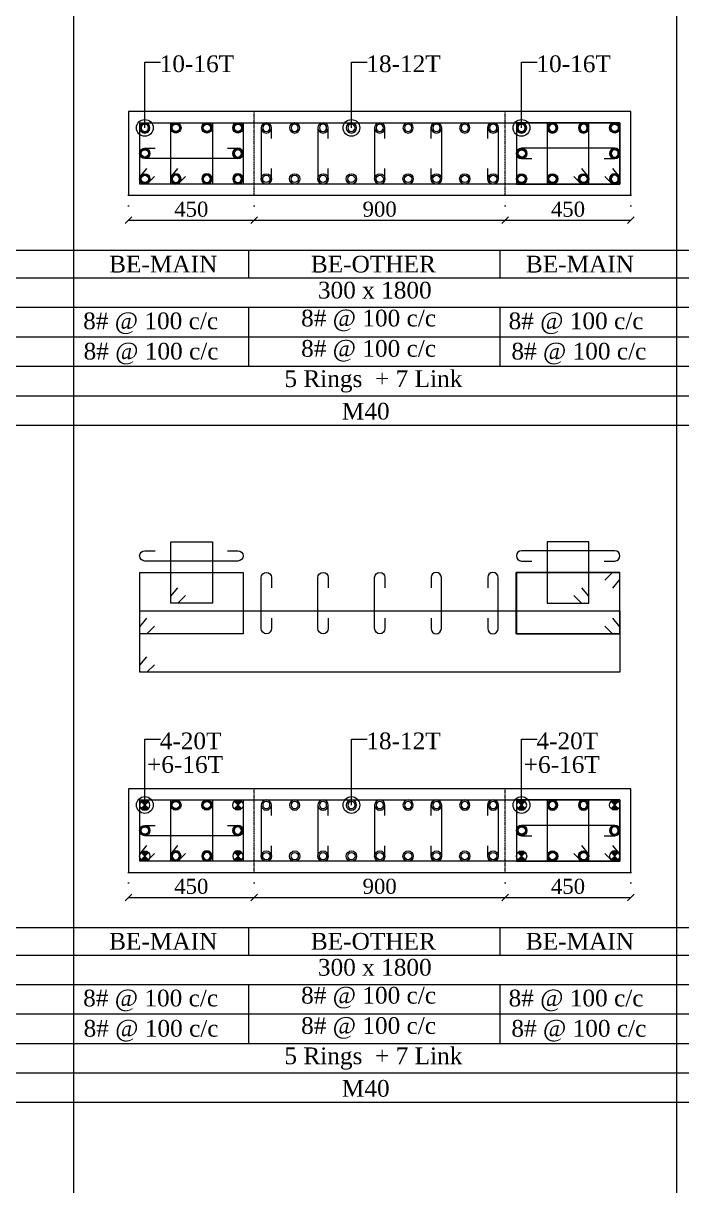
# Model space of a CAD drawing. Header units: millimetres. Extents: x 303 to 27724, y 300 to 68956.
# Drawn here: x 7835 to 10195, y 39520 to 43688 of the extents above; entities that cross this region are included whole.
import ezdxf

# ---------------------------------------------------------------- set-up
doc = ezdxf.new("R2010")
doc.units = ezdxf.units.MM
doc.linetypes.add('( Hidden )', pattern=[0.375, 0.25, -0.125])
doc.linetypes.add('DOT2', pattern=[0.125, 0, -0.125])
doc.layers.get('Defpoints').update_dxf_attribs({"lineweight": 0})
for name, color, linetype, lineweight in [('S-COL. STEEL DIA', 1, 'Continuous', 9), ('S-DIM FOOTING', 7, 'Continuous', 0), ('S-SECTION', 5, 'Continuous', 0), ('S-SECTION MARK', 7, 'Continuous', 0), ('S-SHEET', 7, 'Continuous', 0), ('S-STEEL', 1, 'Continuous', 9), ('S-STEEL-1', 1, 'Continuous', 0), ('S-STEEL-1 C.S.', 106, 'Continuous', 0), ('S-TEXT', 7, 'Continuous', 0)]:
    doc.layers.add(name, color=color, linetype=linetype, lineweight=lineweight)
doc.styles.add('AR', font='ARIALUNI.TTF', dxfattribs={"width": 0.8})
doc.styles.add('S-ROMANS', font='times.ttf')
doc.styles.add('TEXT', font='times.ttf')
doc.dimstyles.new('100', dxfattribs={"dimtxt": 180, "dimasz": 80, "dimexe": 0.18, "dimexo": 0.0625, "dimgap": 1, "dimtad": 1, "dimdec": 0, "dimzin": 0, "dimdsep": 46, "dimtxsty": 'AR', "dimblk": 'DOT', "dimcen": 0.09, "dimse1": 1, "dimse2": 1, "dimclrd": 50, "dimclrt": 256, "dimadec": 0, "dimazin": 0, "dimtfac": 1, "dimtdec": 0, "dimtix": 1, "dimtofl": 0, "dimtmove": 2, "dimatfit": 0, "dimfxl": 1, "dimtolj": 1, "dimtzin": 0, "dimlwd": -1, "dimarcsym": 0})
doc.dimstyles.new('SETU', dxfattribs={"dimtxt": 230, "dimasz": 0.2, "dimexe": 0.1, "dimexo": 0.1, "dimgap": 0.05, "dimtad": 1, "dimdec": 0, "dimzin": 0, "dimdsep": 46, "dimtxsty": 'TEXT', "dimblk": 'OBLIQUE', "dimcen": 0.09, "dimdle": 0.1, "dimclrd": 4, "dimclre": 256, "dimclrt": 256, "dimadec": 1, "dimazin": 0, "dimtfac": 1, "dimtdec": 0, "dimtix": 1, "dimtofl": 0, "dimtmove": 2, "dimatfit": 0, "dimfxl": 1, "dimtolj": 1, "dimtzin": 0, "dimlwd": -1, "dimlwe": -1, "dimarcsym": 1})

# ---------------------------------------------------------------- blocks, each defined once
blk = doc.blocks.new('*U18')
at = {"layer": 'S-COL. STEEL DIA'}
h = blk.add_hatch(color=256, dxfattribs=at)
h.dxf.hatch_style = 1
h.paths.add_polyline_path([(0, 0), (0, -18.5, 0.198912), (13, -13)])
h.paths.add_polyline_path([(0, 0), (-13, -13, 0.198912), (0, -18.5)])
h.paths.add_polyline_path([(0, 18.5, 0.198912), (-13, 13), (0, 0)])
h.paths.add_polyline_path([(13, 13, 0.198912), (0, 18.5), (0, 0)])
at = {"layer": 'S-COL. STEEL DIA', "lineweight": 5}
for p, q in [((-13, 13), (13, -13)), ((13, 13), (-13, -13))]:
    blk.add_line(p, q, dxfattribs=at)
blk.add_circle((0, 0), 18.5, dxfattribs=at)
blk = doc.blocks.new('*U4')
at = {"layer": 'S-COL. STEEL DIA'}
h = blk.add_hatch(color=256, dxfattribs=at)
h.dxf.hatch_style = 1
h.paths.add_polyline_path([(-18.5, 0, 1), (18.5, 0, 1)])
h.paths.add_polyline_path([(13, 0, -1), (-13, 0, -1)], flags=16)
at = {"layer": 'S-COL. STEEL DIA', "lineweight": 5}
for radius in [18.5, 13]:
    blk.add_circle((0, 0), radius, dxfattribs=at)
blk = doc.blocks.new('_Oblique')
at = {"color": 0, "linetype": 'ByBlock', "lineweight": -2}
blk.add_line((-0.5, -0.5), (0.5, 0.5), dxfattribs=at)
blk = doc.blocks.new('*D2013')
at = {"layer": 'Defpoints', "color": 0}
for p in [(8212, 40643.7), (8662, 40643.7), (8662, 40553.8)]:
    blk.add_point(p, dxfattribs=at)
at = {"layer": 'S-DIM FOOTING', "linetype": 'DOT2', "ltscale": 300}
for p, q in [((8212, 40643.6), (8212, 40553.7)), ((8662, 40643.6), (8662, 40553.7))]:
    blk.add_line(p, q, dxfattribs=at)
at = {"layer": 'S-DIM FOOTING', "ltscale": 300}
blk.add_line((8211.8, 40553.8), (8662.1, 40553.8), dxfattribs=at)
at = {"layer": 'S-DIM FOOTING', "linetype": 'ByBlock', "xscale": 24, "yscale": 24, "zscale": 24, "rotation": 180}
blk.add_blockref('_Oblique', (8212, 40553.8), dxfattribs=at)
at = {"layer": 'S-DIM FOOTING', "linetype": 'ByBlock', "xscale": 24, "yscale": 24, "zscale": 24}
blk.add_blockref('_Oblique', (8662, 40553.8), dxfattribs=at)
at = {"layer": 'S-DIM FOOTING', "insert": (8437, 40593.3), "char_height": 54, "attachment_point": 5, "style": 'TEXT'}
blk.add_mtext('\\A1;450', dxfattribs=at)
blk = doc.blocks.new('*D2014')
at = {"layer": 'Defpoints', "color": 0}
for p in [(8662, 40643.7), (9562, 40643.7), (9562, 40553.8)]:
    blk.add_point(p, dxfattribs=at)
at = {"layer": 'S-DIM FOOTING', "linetype": 'DOT2', "ltscale": 300}
for p, q in [((8662, 40643.6), (8662, 40553.7)), ((9562, 40643.6), (9562, 40553.7))]:
    blk.add_line(p, q, dxfattribs=at)
at = {"layer": 'S-DIM FOOTING', "ltscale": 300}
blk.add_line((8661.8, 40553.8), (9562.1, 40553.8), dxfattribs=at)
at = {"layer": 'S-DIM FOOTING', "linetype": 'ByBlock', "xscale": 24, "yscale": 24, "zscale": 24, "rotation": 180}
blk.add_blockref('_Oblique', (8662, 40553.8), dxfattribs=at)
at = {"layer": 'S-DIM FOOTING', "linetype": 'ByBlock', "xscale": 24, "yscale": 24, "zscale": 24}
blk.add_blockref('_Oblique', (9562, 40553.8), dxfattribs=at)
at = {"layer": 'S-DIM FOOTING', "insert": (9112, 40593.4), "char_height": 54, "attachment_point": 5, "style": 'TEXT'}
blk.add_mtext('\\A1;900', dxfattribs=at)
blk = doc.blocks.new('*D2015')
at = {"layer": 'Defpoints', "color": 0}
for p in [(9562, 40643.7), (10012, 40643.7), (10012, 40553.8)]:
    blk.add_point(p, dxfattribs=at)
at = {"layer": 'S-DIM FOOTING', "linetype": 'DOT2', "ltscale": 300}
for p, q in [((9562, 40643.6), (9562, 40553.7)), ((10012, 40643.6), (10012, 40553.7))]:
    blk.add_line(p, q, dxfattribs=at)
at = {"layer": 'S-DIM FOOTING', "ltscale": 300}
blk.add_line((9561.8, 40553.8), (10012.1, 40553.8), dxfattribs=at)
at = {"layer": 'S-DIM FOOTING', "linetype": 'ByBlock', "xscale": 24, "yscale": 24, "zscale": 24, "rotation": 180}
blk.add_blockref('_Oblique', (9562, 40553.8), dxfattribs=at)
at = {"layer": 'S-DIM FOOTING', "linetype": 'ByBlock', "xscale": 24, "yscale": 24, "zscale": 24}
blk.add_blockref('_Oblique', (10012, 40553.8), dxfattribs=at)
at = {"layer": 'S-DIM FOOTING', "insert": (9787, 40593.3), "char_height": 54, "attachment_point": 5, "style": 'TEXT'}
blk.add_mtext('\\A1;450', dxfattribs=at)
blk = doc.blocks.new('*U6')
at = {"layer": 'S-COL. STEEL DIA', "lineweight": 5}
for radius in [18.5, 13, 13]:
    blk.add_circle((0, 0), radius, dxfattribs=at)
blk = doc.blocks.new('_Dot')
at = {"linetype": 'ByBlock', "lineweight": -2}
blk.add_line((-0.5, 0), (-1, 0), dxfattribs=at)
at = {"linetype": 'ByBlock', "const_width": 0.5}
blk.add_lwpolyline([(-0.25, 0, 1), (0.25, 0, 1)], format="xyb", close=True, dxfattribs=at)
blk = doc.blocks.new('*D2016')
at = {"layer": 'Defpoints', "color": 0}
for p in [(8212, 43071.6), (8662, 43071.6), (8662, 42981.7)]:
    blk.add_point(p, dxfattribs=at)
at = {"layer": 'S-DIM FOOTING', "linetype": 'DOT2', "ltscale": 300}
for p, q in [((8212, 43071.5), (8212, 42981.6)), ((8662, 43071.5), (8662, 42981.6))]:
    blk.add_line(p, q, dxfattribs=at)
at = {"layer": 'S-DIM FOOTING', "ltscale": 300}
blk.add_line((8211.8, 42981.7), (8662.1, 42981.7), dxfattribs=at)
at = {"layer": 'S-DIM FOOTING', "linetype": 'ByBlock', "xscale": 24, "yscale": 24, "zscale": 24, "rotation": 180}
blk.add_blockref('_Oblique', (8212, 42981.7), dxfattribs=at)
at = {"layer": 'S-DIM FOOTING', "linetype": 'ByBlock', "xscale": 24, "yscale": 24, "zscale": 24}
blk.add_blockref('_Oblique', (8662, 42981.7), dxfattribs=at)
at = {"layer": 'S-DIM FOOTING', "insert": (8437, 43021.2), "char_height": 54, "attachment_point": 5, "style": 'TEXT'}
blk.add_mtext('\\A1;450', dxfattribs=at)
blk = doc.blocks.new('*D2017')
at = {"layer": 'Defpoints', "color": 0}
for p in [(8662, 43071.6), (9562, 43071.6), (9562, 42981.7)]:
    blk.add_point(p, dxfattribs=at)
at = {"layer": 'S-DIM FOOTING', "linetype": 'DOT2', "ltscale": 300}
for p, q in [((8662, 43071.5), (8662, 42981.6)), ((9562, 43071.5), (9562, 42981.6))]:
    blk.add_line(p, q, dxfattribs=at)
at = {"layer": 'S-DIM FOOTING', "ltscale": 300}
blk.add_line((8661.8, 42981.7), (9562.1, 42981.7), dxfattribs=at)
at = {"layer": 'S-DIM FOOTING', "linetype": 'ByBlock', "xscale": 24, "yscale": 24, "zscale": 24, "rotation": 180}
blk.add_blockref('_Oblique', (8662, 42981.7), dxfattribs=at)
at = {"layer": 'S-DIM FOOTING', "linetype": 'ByBlock', "xscale": 24, "yscale": 24, "zscale": 24}
blk.add_blockref('_Oblique', (9562, 42981.7), dxfattribs=at)
at = {"layer": 'S-DIM FOOTING', "insert": (9112, 43021.3), "char_height": 54, "attachment_point": 5, "style": 'TEXT'}
blk.add_mtext('\\A1;900', dxfattribs=at)
blk = doc.blocks.new('*D2018')
at = {"layer": 'Defpoints', "color": 0}
for p in [(9562, 43071.6), (10012, 43071.6), (10012, 42981.7)]:
    blk.add_point(p, dxfattribs=at)
at = {"layer": 'S-DIM FOOTING', "linetype": 'DOT2', "ltscale": 300}
for p, q in [((9562, 43071.5), (9562, 42981.6)), ((10012, 43071.5), (10012, 42981.6))]:
    blk.add_line(p, q, dxfattribs=at)
at = {"layer": 'S-DIM FOOTING', "ltscale": 300}
blk.add_line((9561.8, 42981.7), (10012.1, 42981.7), dxfattribs=at)
at = {"layer": 'S-DIM FOOTING', "linetype": 'ByBlock', "xscale": 24, "yscale": 24, "zscale": 24, "rotation": 180}
blk.add_blockref('_Oblique', (9562, 42981.7), dxfattribs=at)
at = {"layer": 'S-DIM FOOTING', "linetype": 'ByBlock', "xscale": 24, "yscale": 24, "zscale": 24}
blk.add_blockref('_Oblique', (10012, 42981.7), dxfattribs=at)
at = {"layer": 'S-DIM FOOTING', "insert": (9787, 43021.2), "char_height": 54, "attachment_point": 5, "style": 'TEXT'}
blk.add_mtext('\\A1;450', dxfattribs=at)

msp = doc.modelspace()

# ---------------------------------------------------------------- linework, layer by layer
at = {"layer": 'S-SECTION'}
for points, elevation in [([(10012, 43071.6), (10012, 43371.6), (8212, 43371.6), (8212, 43071.6)], -0.3), ([(10012, 40643.7), (10012, 40943.7), (8212, 40943.7), (8212, 40643.7)], 8)]:
    msp.add_lwpolyline(points, close=True, dxfattribs=dict(at, elevation=elevation))
at = {"layer": 'S-SHEET'}
for p, q in [((8015, 68956, -2), (8015, 299.8, -1.4)), ((10175.6, 68956, -1.1), (10175.6, 299.8, -0.6)), ((303, 42874.5, 7.3), (27724.1, 42874.5, 7.3)), ((8642.4, 42874.3, -1), (8642.4, 42774.8, -1)), ((9542.4, 42874.3, -1), (9542.4, 42774.8, -1)), ((303, 42775, -0.8), (27724.1, 42775, -0.8)), ((303, 42669.8, -0.8), (27724.1, 42669.8, -0.8)), ((303, 42669.8, -0.8), (27724.1, 42669.8, -0.8)), ((8642.4, 42669.6, -1), (8642.4, 42458.3, -1)), ((9542.4, 42669.6, -1), (9542.4, 42458.3, -1)), ((303, 42564, -0.8), (27724.1, 42564, -0.8)), ((303, 42458.4, -0.8), (27724.1, 42458.4, -0.8)), ((303, 42352.9, -0.8), (27724.1, 42352.9, -0.8)), ((303, 40446.5, 7.3), (27724.1, 40446.5, 7.3)), ((8642.4, 40446.3, -1.2), (8642.4, 40346.8, -1.2)), ((9542.4, 40446.3, -1.2), (9542.4, 40346.8, -1.2)), ((303, 40346.9, -0.7), (27724.1, 40346.9, -0.7)), ((303, 40241.7, -0.7), (27724.1, 40241.7, -0.7)), ((303, 40241.7, -0.7), (27724.1, 40241.7, -0.7)), ((8642.4, 40241.5, -1.2), (8642.4, 40030.2, -1.2)), ((9542.4, 40241.5, -1.2), (9542.4, 40030.2, -1.2)), ((303, 40135.9, -0.7), (27724.1, 40135.9, -0.7)), ((303, 40030.4, -0.7), (27724.1, 40030.4, -0.7)), ((303, 39924.9, -0.7), (27724.1, 39924.9, -0.7))]:
    msp.add_line(p, q, dxfattribs=at)
at = {"layer": 'S-SHEET', "color": 0}
for p, q in [((303, 42247.4, -0.8), (27724.1, 42247.4, -0.8)), ((303, 39819.4, -0.7), (27724.1, 39819.4, -0.7))]:
    msp.add_line(p, q, dxfattribs=at)
at = {"layer": 'S-STEEL', "color": 1}
for points, elevation in [([(8305.5, 43138.9), (8278, 43111.6), (8252, 43111.6), (8252, 43331.6), (9972.8, 43331.6), (9972.8, 43111.6), (8252, 43111.6), (8252, 43136.6), (8277.1, 43167.5)], -0.3), ([(9918.4, 41691.9), (9946, 41719.2), (9972, 41719.2), (9972, 41499.2), (9601.2, 41499.2), (9601.2, 41719.2), (9972, 41719.2), (9972, 41694.2), (9946.8, 41663.3)], 8), ([(8305.5, 41388.4), (8278, 41361.1), (8252, 41361.1), (8252, 41581.1), (9972.8, 41581.1), (9972.8, 41361.1), (8252, 41361.1), (8252, 41386.1), (8277.1, 41417)], 8), ([(8305.5, 40711), (8278, 40683.7), (8252, 40683.7), (8252, 40903.7), (9972.8, 40903.7), (9972.8, 40683.7), (8252, 40683.7), (8252, 40708.7), (8277.1, 40739.6)], 8)]:
    msp.add_lwpolyline(points, dxfattribs=dict(at, elevation=elevation))
at = {"layer": 'S-STEEL', "color": 3}
for points, elevation in [([(8724.4, 43275.4), (8724.4, 43313.1, 1), (8687.5, 43313.1), (8687.5, 43130, 1), (8724.4, 43130), (8724.4, 43167.3)], -0.3), ([(8927.6, 43275.4), (8927.6, 43313.1, 1), (8890.7, 43313.1), (8890.7, 43130, 1), (8927.6, 43130), (8927.6, 43167.3)], -0.3), ([(9130.8, 43275.4), (9130.8, 43313.1, 1), (9093.9, 43313.1), (9093.9, 43130, 1), (9130.8, 43130), (9130.8, 43167.3)], -0.3), ([(9296.3, 43275.4), (9296.3, 43313.1, -1), (9333.2, 43313.1), (9333.2, 43130, -1), (9296.3, 43130), (9296.3, 43167.3)], -0.3), ([(9499.6, 43275.4), (9499.6, 43313.1, -1), (9536.5, 43313.1), (9536.5, 43130, -1), (9499.6, 43130), (9499.6, 43167.3)], -0.3), ([(8566.6, 43240), (8604.3, 43240, -1), (8604.3, 43203.1), (8270.4, 43203.1, -1), (8270.4, 43240), (8307.6, 43240)], -0.3), ([(9916.6, 43203.1), (9954.3, 43203.1, 1), (9954.3, 43240), (9620.4, 43240, 1), (9620.4, 43203.1), (9657.6, 43203.1)], -0.3), ([(8566.6, 41797), (8604.3, 41797, -1), (8604.3, 41760.1), (8270.4, 41760.1, -1), (8270.4, 41797), (8307.6, 41797)], 8), ([(9916.6, 41760.1), (9954.3, 41760.1, 1), (9954.3, 41797), (9620.4, 41797, 1), (9620.4, 41760.1), (9657.6, 41760.1)], 8), ([(8724.4, 41555.3), (8724.4, 41517.6, -1), (8687.5, 41517.6), (8687.5, 41700.7, -1), (8724.4, 41700.7), (8724.4, 41663.4)], 8), ([(8927.6, 41555.3), (8927.6, 41517.6, -1), (8890.7, 41517.6), (8890.7, 41700.7, -1), (8927.6, 41700.7), (8927.6, 41663.4)], 8), ([(9130.8, 41555.3), (9130.8, 41517.6, -1), (9093.9, 41517.6), (9093.9, 41700.7, -1), (9130.8, 41700.7), (9130.8, 41663.4)], 8), ([(9296.3, 41555.3), (9296.3, 41517.6, 1), (9333.2, 41517.6), (9333.2, 41700.7, 1), (9296.3, 41700.7), (9296.3, 41663.4)], 8), ([(9499.6, 41555.3), (9499.6, 41517.6, 1), (9536.5, 41517.6), (9536.5, 41700.7, 1), (9499.6, 41700.7), (9499.6, 41663.4)], 8), ([(8724.4, 40847.5), (8724.4, 40885.2, 1), (8687.5, 40885.2), (8687.5, 40702.1, 1), (8724.4, 40702.1), (8724.4, 40739.4)], 8), ([(8927.6, 40847.5), (8927.6, 40885.2, 1), (8890.7, 40885.2), (8890.7, 40702.1, 1), (8927.6, 40702.1), (8927.6, 40739.4)], 8), ([(9130.8, 40847.5), (9130.8, 40885.2, 1), (9093.9, 40885.2), (9093.9, 40702.1, 1), (9130.8, 40702.1), (9130.8, 40739.4)], 8), ([(9296.3, 40847.5), (9296.3, 40885.2, -1), (9333.2, 40885.2), (9333.2, 40702.1, -1), (9296.3, 40702.1), (9296.3, 40739.4)], 8), ([(9499.6, 40847.5), (9499.6, 40885.2, -1), (9536.5, 40885.2), (9536.5, 40702.1, -1), (9499.6, 40702.1), (9499.6, 40739.4)], 8), ([(8566.6, 40812.1), (8604.3, 40812.1, -1), (8604.3, 40775.2), (8270.4, 40775.2, -1), (8270.4, 40812.1), (8307.6, 40812.1)], 8), ([(9916.6, 40775.2), (9954.3, 40775.2, 1), (9954.3, 40812.1), (9620.4, 40812.1, 1), (9620.4, 40775.2), (9657.6, 40775.2)], 8)]:
    msp.add_lwpolyline(points, format="xyb", dxfattribs=dict(at, elevation=elevation))
at = {"layer": 'S-STEEL-1', "color": 6}
for points, elevation in [([(8305.5, 43138.9), (8278, 43111.6), (8252, 43111.6), (8252, 43331.6), (8622.8, 43331.6), (8622.8, 43111.6), (8252, 43111.6), (8252, 43136.6), (8277.1, 43167.5)], -0.3), ([(9919.2, 43138.9), (9946.7, 43111.6), (9972.8, 43111.6), (9972.8, 43331.6), (9602, 43331.6), (9602, 43111.6), (9972.8, 43111.6), (9972.8, 43136.6), (9947.6, 43167.5)], -0.3), ([(8305.5, 41526.5), (8278, 41499.2), (8252, 41499.2), (8252, 41719.2), (8622.8, 41719.2), (8622.8, 41499.2), (8252, 41499.2), (8252, 41524.2), (8277.1, 41555.1)], 8), ([(9919.2, 41526.5), (9946.7, 41499.2), (9972.8, 41499.2), (9972.8, 41719.2), (9602, 41719.2), (9602, 41499.2), (9972.8, 41499.2), (9972.8, 41524.2), (9947.6, 41555.1)], 8), ([(8305.5, 40711), (8278, 40683.7), (8252, 40683.7), (8252, 40903.7), (8622.8, 40903.7), (8622.8, 40683.7), (8252, 40683.7), (8252, 40708.7), (8277.1, 40739.6)], 8), ([(9919.2, 40711), (9946.7, 40683.7), (9972.8, 40683.7), (9972.8, 40903.7), (9602, 40903.7), (9602, 40683.7), (9972.8, 40683.7), (9972.8, 40708.7), (9947.6, 40739.6)], 8)]:
    msp.add_lwpolyline(points, dxfattribs=dict(at, elevation=elevation))
at = {"layer": 'S-STEEL-1', "color": 41}
for points, elevation in [([(8416.8, 43138.9), (8389.3, 43111.6), (8363.2, 43111.6), (8363.3, 43331.6), (8512.7, 43331.6), (8512.7, 43111.6), (8363.2, 43111.6), (8363.2, 43136.6), (8388.4, 43167.5)], -0.3), ([(9807.9, 43138.9), (9835.4, 43111.6), (9861.5, 43111.6), (9861.5, 43331.6), (9712.1, 43331.6), (9712.1, 43111.6), (9861.5, 43111.6), (9861.5, 43136.6), (9836.3, 43167.5)], -0.3), ([(8416.8, 41635.9), (8389.3, 41608.6), (8363.2, 41608.6), (8363.3, 41828.6), (8512.7, 41828.6), (8512.7, 41608.6), (8363.2, 41608.6), (8363.2, 41633.6), (8388.4, 41664.5)], 8), ([(9807.9, 41635.9), (9835.4, 41608.6), (9861.5, 41608.6), (9861.5, 41828.6), (9712.1, 41828.6), (9712.1, 41608.6), (9861.5, 41608.6), (9861.5, 41633.6), (9836.3, 41664.5)], 8), ([(8416.8, 40711), (8389.3, 40683.7), (8363.2, 40683.7), (8363.3, 40903.7), (8512.7, 40903.7), (8512.7, 40683.7), (8363.2, 40683.7), (8363.2, 40708.7), (8388.4, 40739.6)], 8), ([(9807.9, 40711), (9835.4, 40683.7), (9861.5, 40683.7), (9861.5, 40903.7), (9712.1, 40903.7), (9712.1, 40683.7), (9861.5, 40683.7), (9861.5, 40708.7), (9836.3, 40739.6)], 8)]:
    msp.add_lwpolyline(points, dxfattribs=dict(at, elevation=elevation))
at = {"layer": 'S-STEEL-1 C.S.', "color": 8, "linetype": '( Hidden )'}
for p, q in [((8662, 43071.6, -0.3), (8662, 43371.6, -0.3)), ((9562, 43071.6, -0.3), (9562, 43371.6, -0.3)), ((8662, 40643.7, 8), (8662, 40943.7, 8)), ((9562, 40643.7, 8), (9562, 40943.7, 8))]:
    msp.add_line(p, q, dxfattribs=at)

# ---------------------------------------------------------------- block references
at = {"layer": 'S-COL. STEEL DIA', "xscale": -1, "rotation": 180}
for name, p in [('*U4', (8270.4, 43313.1, -0.3)), ('*U6', (8705.9, 43313.1, -0.3)), ('*U6', (8807.5, 43313.1, -0.3)), ('*U6', (8909.1, 43313.1, -0.3)), ('*U6', (9010.7, 43313.1, -0.3)), ('*U6', (9112.4, 43313.1, -0.3)), ('*U6', (9214, 43313.1, -0.3)), ('*U6', (9315.6, 43313.1, -0.3)), ('*U6', (9417.2, 43313.1, -0.3)), ('*U6', (9518.8, 43313.1, -0.3)), ('*U4', (9620.4, 43313.1, -0.3)), ('*U4', (9731.7, 43313.1, -0.3)), ('*U4', (9843, 43313.1, -0.3)), ('*U18', (8270.4, 40885.2, 8)), ('*U6', (8705.9, 40885.2, 8)), ('*U6', (8807.5, 40885.2, 8)), ('*U6', (8909.1, 40885.2, 8)), ('*U6', (9010.7, 40885.2, 8)), ('*U6', (9112.4, 40885.2, 8)), ('*U6', (9214, 40885.2, 8)), ('*U6', (9315.6, 40885.2, 8)), ('*U6', (9417.2, 40885.2, 8)), ('*U6', (9518.8, 40885.2, 8)), ('*U18', (9620.4, 40885.2, 8)), ('*U4', (9731.7, 40885.2, 8)), ('*U4', (9843, 40885.2, 8))]:
    msp.add_blockref(name, p, dxfattribs=at)
at = {"layer": 'S-COL. STEEL DIA', "rotation": 180}
for name, p in [('*U4', (8381.7, 43313.1, -0.3)), ('*U4', (8493, 43313.1, -0.3)), ('*U4', (8604.3, 43313.1, -0.3)), ('*U4', (9954.3, 43313.1, -0.3)), ('*U4', (8381.7, 40885.2, 8)), ('*U4', (8493, 40885.2, 8)), ('*U18', (8604.3, 40885.2, 8)), ('*U18', (9954.3, 40885.2, 8))]:
    msp.add_blockref(name, p, dxfattribs=at)
at = {"layer": 'S-COL. STEEL DIA'}
for name, p in [('*U4', (8270.4, 43221.6, -0.3)), ('*U4', (9621.2, 43221.6, -0.3)), ('*U4', (8270.4, 43130, -0.3)), ('*U6', (8705.9, 43130, -0.3)), ('*U6', (8807.5, 43130, -0.3)), ('*U6', (8909.1, 43130, -0.3)), ('*U6', (9010.7, 43130, -0.3)), ('*U6', (9112.4, 43130, -0.3)), ('*U6', (9214, 43130, -0.3)), ('*U6', (9315.6, 43130, -0.3)), ('*U6', (9417.2, 43130, -0.3)), ('*U6', (9518.8, 43130, -0.3)), ('*U4', (9620.4, 43130, -0.3)), ('*U4', (9731.7, 43130, -0.3)), ('*U4', (9843, 43130, -0.3)), ('*U4', (8270.4, 40793.7, 8)), ('*U4', (9621.2, 40793.7, 8)), ('*U18', (8270.4, 40702.1, 8)), ('*U6', (8705.9, 40702.1, 8)), ('*U6', (8807.5, 40702.1, 8)), ('*U6', (8909.1, 40702.1, 8)), ('*U6', (9010.7, 40702.1, 8)), ('*U6', (9112.4, 40702.1, 8)), ('*U6', (9214, 40702.1, 8)), ('*U6', (9315.6, 40702.1, 8)), ('*U6', (9417.2, 40702.1, 8)), ('*U6', (9518.8, 40702.1, 8)), ('*U18', (9620.4, 40702.1, 8)), ('*U4', (9731.7, 40702.1, 8)), ('*U4', (9843, 40702.1, 8))]:
    msp.add_blockref(name, p, dxfattribs=at)
at = {"layer": 'S-COL. STEEL DIA', "xscale": -1}
for name, p in [('*U4', (8603.5, 43221.6, -0.3)), ('*U4', (9954.3, 43221.6, -0.3)), ('*U4', (8381.7, 43130, -0.3)), ('*U4', (8493, 43130, -0.3)), ('*U4', (8604.3, 43130, -0.3)), ('*U4', (9954.3, 43130, -0.3)), ('*U4', (8603.5, 40793.7, 8)), ('*U4', (9954.3, 40793.7, 8)), ('*U4', (8381.7, 40702.1, 8)), ('*U4', (8493, 40702.1, 8)), ('*U18', (8604.3, 40702.1, 8)), ('*U18', (9954.3, 40702.1, 8))]:
    msp.add_blockref(name, p, dxfattribs=at)

# ---------------------------------------------------------------- texts
at = {"layer": 'S-TEXT', "color": 7, "style": 'TEXT'}
for s, p in [('10-16T', (8323.8, 43513, -0.3)), ('18-12T', (9064.1, 43513, -0.3)), ('10-16T', (9673.8, 43513, -0.3)), ('4-20T', (8323.8, 41085.1, 8)), ('18-12T', (9064.1, 41085.1, 8)), ('4-20T', (9673.8, 41085.1, 8)), ('+6-16T', (8278.4, 41000.5, 8)), ('+6-16T', (9628.4, 41000.5, 8))]:
    msp.add_text(s, height=60, dxfattribs=at).set_placement(p)
at = {"layer": 'S-TEXT', "style": 'S-ROMANS'}
for s, p in [('BE-MAIN ', (8142.5, 42794.6, -1)), ('BE-OTHER', (8865.5, 42794.6, -1)), ('BE-MAIN ', (9636, 42794.6, -1)), ('300 x 1800', (8890.7, 42701.3, -1)), ('8# @ 100 c/c', (8049.5, 42591.1, -1)), ('8# @ 100 c/c', (8830.5, 42601.1, -1)), ('8# @ 100 c/c', (9574, 42591.1, -1)), ('8# @ 100 c/c', (8051, 42482.4, -1)), ('8# @ 100 c/c', (8830.5, 42492.4, -1)), ('8# @ 100 c/c', (9584, 42482.4, -1)), ('5 Rings  + 7 Link', (8770.7, 42384, -1)), ('M40', (8976.6, 42267.2, -1)), ('BE-MAIN ', (8142.5, 40366.5, -1.2)), ('BE-OTHER', (8865.5, 40366.5, -1.2)), ('BE-MAIN ', (9636, 40366.5, -1.2)), ('300 x 1800', (8890.7, 40273.3, -1.2)), ('8# @ 100 c/c', (8049.5, 40163, -1.2)), ('8# @ 100 c/c', (8830.5, 40173, -1.2)), ('8# @ 100 c/c', (9574, 40163, -1.2)), ('8# @ 100 c/c', (8051, 40054.4, -1.2)), ('8# @ 100 c/c', (8830.5, 40064.4, -1.2)), ('8# @ 100 c/c', (9584, 40054.4, -1.2)), ('5 Rings  + 7 Link', (8770.7, 39955.9, -1.2)), ('M40', (8976.6, 39839.2, -1.2))]:
    msp.add_text(s, height=60, dxfattribs=at).set_placement(p)

# ---------------------------------------------------------------- dimensions: what is measured, and where the dimension line sits
at = {"layer": 'S-DIM FOOTING', "ltscale": 300}
for base, p1, p2, picture, middle in [((8662, 42981.7, -0.6), (8212, 43071.6, -0.3), (8662, 43071.6, -0.3), '*D2016', (8437, 43021.2, -0.6)), ((9562, 42981.7, -0.6), (8662, 43071.6, -0.3), (9562, 43071.6, -0.3), '*D2017', (9112, 43021.3, -0.6)), ((10012, 42981.7, -0.6), (9562, 43071.6, -0.3), (10012, 43071.6, -0.3), '*D2018', (9787, 43021.2, -0.6)), ((8662, 40553.8, 7.7), (8212, 40643.7, 8), (8662, 40643.7, 8), '*D2013', (8437, 40593.3, 7.7)), ((9562, 40553.8, 7.7), (8662, 40643.7, 8), (9562, 40643.7, 8), '*D2014', (9112, 40593.4, 7.7)), ((10012, 40553.8, 7.7), (9562, 40643.7, 8), (10012, 40643.7, 8), '*D2015', (9787, 40593.3, 7.7))]:
    dim = msp.add_linear_dim(base=base, p1=p1, p2=p2, angle=180, dimstyle='SETU', override={"dimscale": 1.2, "dimtxt": 45, "dimasz": 20, "dimgap": 10, "dimblk1": 'Oblique', "dimblk2": 'Oblique', "dimsah": 1, "dimclrd": 256, "dimarcsym": 1}, dxfattribs=at)
    dim.commit()
    dim.dimension.update_dxf_attribs({"geometry": picture, "text_midpoint": middle})

# ---------------------------------------------------------------- leaders
at = {"layer": 'S-SECTION MARK'}
for points in [[(8270.4, 43313.1, -0.3), (8270.4, 43548.9, -0.3), (8326.8, 43548.9, -0.3)], [(9010.7, 43313.1, -0.3), (9010.7, 43548.9, -0.3), (9067.2, 43548.9, -0.3)], [(9620.4, 43313.1, -0.3), (9620.4, 43548.9, -0.3), (9676.8, 43548.9, -0.3)], [(8270.4, 40885.2, 8), (8270.4, 41121, 8), (8326.8, 41121, 8)], [(9010.7, 40885.2, 8), (9010.7, 41121, 8), (9067.2, 41121, 8)], [(9620.4, 40885.2, 8), (9620.4, 41121, 8), (9676.8, 41121, 8)]]:
    msp.add_leader(points, dimstyle='100', override={"dimasz": 60, "dimtad": 0, "dimclrd": 256, "dimldrblk": 'DotBlank', "dimfxl": 50, "dimfxlon": 1, "dimarcsym": 1}, dxfattribs=at)

doc.saveas('drawing.dxf')
